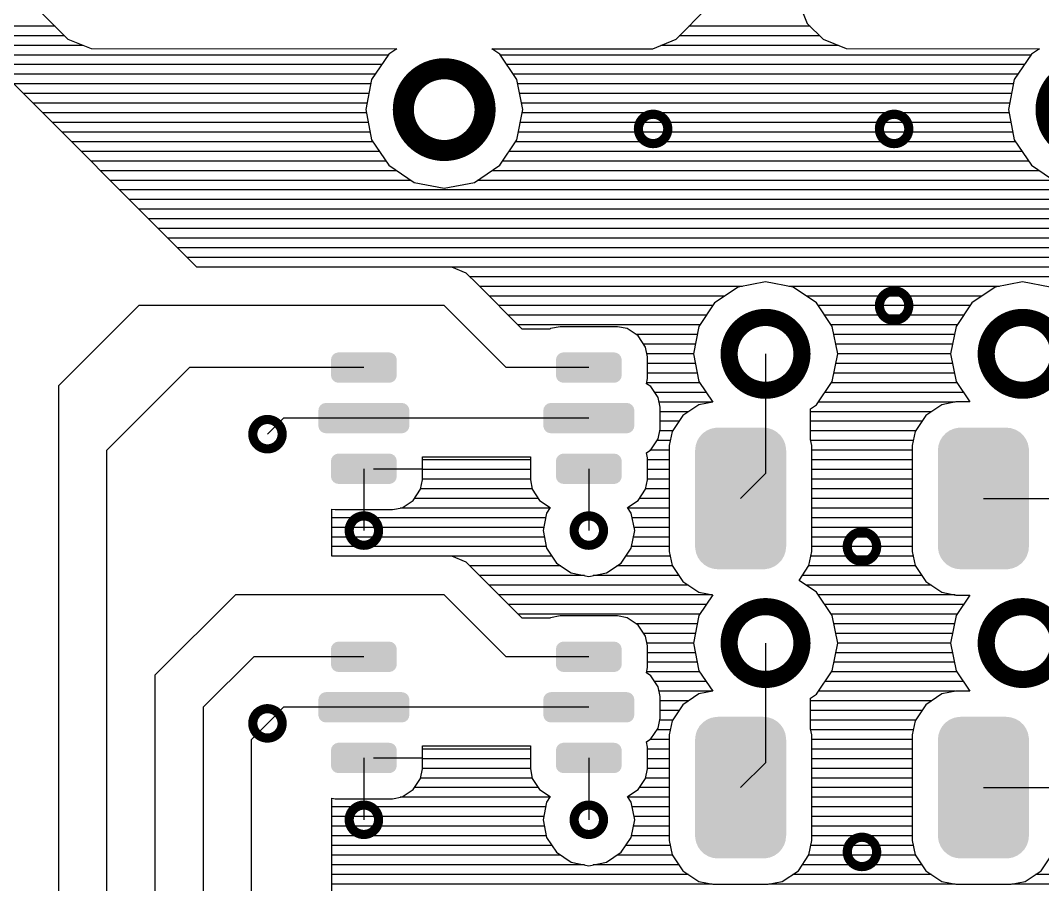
# Model space of a CAD drawing. Extents: x 295 to 953, y 10 to 290.
# Drawn here: x 600.85 to 641.24, y 166.5 to 200.65 of the extents above; entities that cross this region are included whole.
import ezdxf

# ---------------------------------------------------------------- set-up
doc = ezdxf.new("R2010")
doc.units = 0
doc.header["$LTSCALE"] = 5
doc.header["$MEASUREMENT"] = 0
doc.layers.get('0').update_dxf_attribs({"linetype": 'CONTINUOUS', "lineweight": 25})

msp = doc.modelspace()

# ---------------------------------------------------------------- linework, layer by layer
for p, q in [((600.198, 202.441), (602.723, 199.916)), ((626.761, 199.916), (628.016, 201.171)), ((631.567, 201.455), (631.948, 200.536)), ((607.823, 190.904), (598.1, 200.622)), ((602.215, 200.429), (598.298, 200.429)), ((632.06, 200.429), (627.269, 200.429)), ((631.948, 200.536), (632.568, 199.916)), ((602.596, 200.048), (598.679, 200.048)), ((632.441, 200.048), (626.888, 200.048)), ((603.332, 199.667), (599.06, 199.667)), ((602.723, 199.916), (603.642, 199.54)), ((625.842, 199.535), (626.761, 199.916)), ((633.177, 199.667), (626.152, 199.667)), ((632.568, 199.916), (633.487, 199.54)), ((615.377, 199.286), (599.441, 199.286)), ((603.642, 199.54), (615.723, 199.535)), ((615.403, 199.322), (614.727, 198.316)), ((615.723, 199.535), (615.403, 199.322)), ((619.797, 199.322), (619.477, 199.535)), ((619.477, 199.535), (625.842, 199.535)), ((620.472, 198.316), (619.797, 199.322)), ((640.777, 199.286), (619.822, 199.286)), ((633.487, 199.54), (641.123, 199.535)), ((640.803, 199.322), (640.127, 198.316)), ((641.123, 199.535), (640.803, 199.322)), ((615.123, 198.905), (599.822, 198.905)), ((640.523, 198.905), (620.076, 198.905)), ((614.869, 198.524), (600.203, 198.524)), ((640.269, 198.524), (620.33, 198.524)), ((614.696, 198.143), (600.584, 198.143)), ((614.727, 198.316), (614.493, 197.127)), ((620.706, 197.127), (620.472, 198.316)), ((640.096, 198.143), (620.503, 198.143)), ((640.127, 198.316), (639.893, 197.127)), ((614.62, 197.762), (600.965, 197.762)), ((640.02, 197.762), (620.579, 197.762)), ((614.544, 197.381), (601.346, 197.381)), ((639.944, 197.381), (620.655, 197.381)), ((614.519, 197), (601.727, 197)), ((614.493, 197.127), (614.727, 195.933)), ((620.472, 195.933), (620.706, 197.127)), ((639.919, 197), (620.681, 197)), ((639.893, 197.127), (640.127, 195.933)), ((614.595, 196.619), (602.108, 196.619)), ((639.995, 196.619), (620.604, 196.619)), ((614.671, 196.238), (602.489, 196.238)), ((614.727, 195.933), (615.403, 194.927)), ((619.797, 194.927), (620.472, 195.933)), ((640.071, 196.238), (620.528, 196.238)), ((640.127, 195.933), (640.803, 194.927)), ((614.783, 195.857), (602.87, 195.857)), ((640.183, 195.857), (620.417, 195.857)), ((615.037, 195.476), (603.251, 195.476)), ((640.437, 195.476), (620.163, 195.476)), ((615.291, 195.095), (603.632, 195.095)), ((615.723, 194.714), (604.013, 194.714)), ((615.403, 194.927), (616.408, 194.252)), ((618.791, 194.252), (619.797, 194.927)), ((641.123, 194.714), (619.477, 194.714)), ((640.691, 195.095), (619.909, 195.095)), ((640.803, 194.927), (641.808, 194.252)), ((616.297, 194.333), (604.394, 194.333)), ((641.697, 194.333), (618.903, 194.333)), ((663.566, 193.952), (604.775, 193.952)), ((616.408, 194.252), (617.597, 194.018)), ((617.597, 194.018), (618.791, 194.252)), ((663.348, 193.571), (605.156, 193.571)), ((663.276, 193.19), (605.537, 193.19)), ((663.276, 192.809), (605.918, 192.809)), ((663.276, 192.428), (606.299, 192.428)), ((663.276, 192.047), (606.68, 192.047)), ((663.322, 191.666), (607.061, 191.666)), ((663.48, 191.285), (607.442, 191.285)), ((663.769, 190.904), (607.823, 190.904)), ((617.902, 190.904), (607.823, 190.904)), ((618.461, 190.67), (617.902, 190.904)), ((618.893, 190.239), (618.461, 190.67)), ((664.165, 190.523), (618.613, 190.523)), ((630.297, 190.32), (629.21, 190.106)), ((631.389, 190.106), (630.297, 190.32)), ((640.457, 190.32), (639.37, 190.106)), ((641.549, 190.106), (640.457, 190.32)), ((620.676, 188.455), (618.893, 190.239)), ((629.388, 190.142), (618.994, 190.142)), ((629.21, 190.106), (628.285, 189.487)), ((639.548, 190.142), (631.212, 190.142)), ((632.314, 189.487), (631.389, 190.106)), ((639.37, 190.106), (638.445, 189.487)), ((628.692, 189.761), (619.375, 189.761)), ((628.285, 189.487), (627.666, 188.562)), ((638.852, 189.761), (631.907, 189.761)), ((632.934, 188.562), (632.314, 189.487)), ((638.445, 189.487), (637.826, 188.562)), ((605.532, 189.38), (602.357, 186.205)), ((617.597, 189.38), (605.532, 189.38)), ((620.046, 186.931), (617.597, 189.38)), ((628.214, 189.38), (619.756, 189.38)), ((638.374, 189.38), (632.385, 189.38)), ((627.955, 188.999), (620.137, 188.999)), ((638.115, 188.999), (632.644, 188.999)), ((627.701, 188.618), (620.518, 188.618)), ((621.778, 188.455), (620.676, 188.455)), ((621.803, 188.471), (621.778, 188.455)), ((622.184, 188.547), (621.803, 188.471)), ((624.445, 188.547), (622.184, 188.547)), ((624.826, 188.471), (624.445, 188.547)), ((625.263, 188.181), (624.826, 188.471)), ((627.666, 188.562), (627.452, 187.475)), ((637.861, 188.618), (632.898, 188.618)), ((633.147, 187.475), (632.934, 188.562)), ((637.826, 188.562), (637.612, 187.475)), ((627.605, 188.237), (625.182, 188.237)), ((625.552, 187.744), (625.263, 188.181)), ((627.529, 187.856), (625.481, 187.856)), ((637.765, 188.237), (632.995, 188.237)), ((637.689, 187.856), (633.071, 187.856)), ((625.629, 187.363), (625.552, 187.744)), ((627.452, 187.475), (625.608, 187.475)), ((627.452, 187.475), (627.666, 186.383)), ((630.297, 187.475), (630.297, 182.746)), ((632.934, 186.383), (633.147, 187.475)), ((637.612, 187.475), (633.147, 187.475)), ((637.612, 187.475), (637.826, 186.383)), ((625.629, 186.505), (625.629, 187.363)), ((627.529, 187.094), (625.629, 187.094)), ((637.689, 187.094), (633.071, 187.094)), ((607.534, 186.931), (604.262, 183.665)), ((614.422, 186.931), (607.534, 186.931)), ((623.312, 186.931), (620.046, 186.931)), ((627.605, 186.713), (625.629, 186.713)), ((637.765, 186.713), (632.995, 186.713)), ((625.588, 186.296), (625.629, 186.505)), ((625.766, 186.18), (625.588, 186.296)), ((627.701, 186.332), (625.598, 186.332)), ((627.666, 186.383), (628.209, 185.57)), ((632.314, 185.458), (632.934, 186.383)), ((637.861, 186.332), (632.898, 186.332)), ((637.826, 186.383), (638.369, 185.575)), ((602.357, 186.205), (602.357, 162.71)), ((626.055, 185.748), (625.766, 186.18)), ((627.955, 185.951), (625.918, 185.951)), ((638.115, 185.951), (632.644, 185.951)), ((626.132, 185.362), (626.055, 185.748)), ((628.189, 185.57), (626.091, 185.57)), ((627.661, 185.463), (627.031, 185.037)), ((628.209, 185.57), (627.661, 185.463)), ((632.075, 185.301), (632.314, 185.458)), ((637.79, 185.57), (632.385, 185.57)), ((637.262, 185.463), (636.627, 185.037)), ((637.821, 185.575), (637.262, 185.463)), ((638.369, 185.575), (637.821, 185.575)), ((626.132, 184.503), (626.132, 185.362)), ((627.249, 185.189), (626.132, 185.189)), ((627.031, 185.037), (626.604, 184.407)), ((632.075, 184.087), (632.075, 185.301)), ((636.85, 185.189), (632.075, 185.189)), ((636.627, 185.037), (636.205, 184.407)), ((611.247, 184.935), (610.612, 184.3)), ((614.422, 184.935), (611.247, 184.935)), ((623.312, 184.935), (614.422, 184.935)), ((626.873, 184.808), (626.132, 184.808)), ((636.474, 184.808), (632.075, 184.808)), ((626.055, 184.117), (626.132, 184.503)), ((626.619, 184.427), (626.116, 184.427)), ((626.604, 184.407), (626.492, 183.848)), ((636.215, 184.427), (632.075, 184.427)), ((636.205, 184.407), (636.093, 183.848)), ((625.766, 183.685), (626.055, 184.117)), ((626.533, 184.046), (626.005, 184.046)), ((626.492, 183.848), (626.492, 179.667)), ((632.126, 183.848), (632.075, 184.087)), ((636.134, 184.046), (632.085, 184.046)), ((632.126, 179.667), (632.126, 183.848)), ((636.093, 183.848), (636.093, 179.667)), ((604.262, 154.455), (604.262, 183.665)), ((616.739, 183.36), (616.734, 183.411)), ((616.734, 183.411), (621.006, 183.411)), ((621.006, 183.411), (621.001, 183.36)), ((625.588, 183.568), (625.766, 183.685)), ((625.629, 183.36), (625.588, 183.568)), ((626.492, 183.665), (625.73, 183.665)), ((636.093, 183.665), (632.126, 183.665)), ((616.739, 182.502), (616.739, 183.36)), ((621.001, 183.284), (616.739, 183.284)), ((621.001, 183.36), (621.001, 182.502)), ((625.629, 182.502), (625.629, 183.36)), ((626.492, 183.284), (625.629, 183.284)), ((636.093, 183.284), (632.126, 183.284)), ((614.422, 182.933), (614.422, 180.49)), ((614.803, 182.933), (616.739, 182.933)), ((621.001, 182.903), (616.739, 182.903)), ((623.312, 182.933), (623.312, 180.49)), ((626.492, 182.903), (625.629, 182.903)), ((630.297, 182.746), (629.312, 181.76)), ((636.093, 182.903), (632.126, 182.903)), ((614.422, 182.552), (614.422, 181.318)), ((616.662, 182.121), (616.739, 182.502)), ((621.001, 182.522), (616.739, 182.522)), ((621.001, 182.502), (621.077, 182.121)), ((625.552, 182.121), (625.629, 182.502)), ((626.492, 182.522), (625.629, 182.522)), ((636.093, 182.522), (632.126, 182.522)), ((616.373, 181.684), (616.662, 182.121)), ((621.072, 182.141), (616.667, 182.141)), ((621.077, 182.121), (621.366, 181.684)), ((625.263, 181.684), (625.552, 182.121)), ((626.492, 182.141), (625.557, 182.141)), ((636.093, 182.141), (632.126, 182.141)), ((615.555, 181.318), (615.936, 181.394)), ((621.768, 181.379), (615.855, 181.379)), ((615.936, 181.394), (616.373, 181.684)), ((621.316, 181.76), (616.424, 181.76)), ((621.366, 181.684), (621.788, 181.404)), ((621.788, 181.404), (621.641, 181.181)), ((624.841, 181.404), (625.263, 181.684)), ((624.989, 181.181), (624.841, 181.404)), ((626.492, 181.379), (624.862, 181.379)), ((626.492, 181.76), (625.314, 181.76)), ((636.093, 181.76), (632.126, 181.76)), ((636.093, 181.379), (632.126, 181.379)), ((638.908, 181.76), (644.618, 181.76)), ((613.157, 179.474), (613.157, 181.343)), ((613.157, 181.343), (613.294, 181.318)), ((621.605, 180.998), (613.157, 180.998)), ((613.294, 181.318), (615.555, 181.318)), ((621.641, 181.181), (621.504, 180.49)), ((625.126, 180.49), (624.989, 181.181)), ((626.492, 180.998), (625.024, 180.998)), ((636.093, 180.998), (632.126, 180.998)), ((621.529, 180.617), (613.157, 180.617)), ((626.492, 180.617), (625.1, 180.617)), ((636.093, 180.617), (632.126, 180.617)), ((621.554, 180.236), (613.157, 180.236)), ((621.504, 180.49), (621.641, 179.794)), ((624.989, 179.794), (625.126, 180.49)), ((626.492, 180.236), (625.075, 180.236)), ((636.093, 180.236), (632.126, 180.236)), ((621.631, 179.855), (613.157, 179.855)), ((621.641, 179.794), (622.032, 179.205)), ((624.597, 179.205), (624.989, 179.794)), ((626.492, 179.855), (624.999, 179.855)), ((636.093, 179.855), (632.126, 179.855)), ((621.854, 179.474), (613.157, 179.474)), ((617.902, 179.474), (613.157, 179.474)), ((618.461, 179.24), (617.902, 179.474)), ((626.533, 179.474), (624.775, 179.474)), ((626.492, 179.667), (626.604, 179.108)), ((632.014, 179.108), (632.126, 179.667)), ((636.134, 179.474), (632.085, 179.474)), ((636.093, 179.667), (636.205, 179.108)), ((618.893, 178.809), (618.461, 179.24)), ((622.205, 179.093), (618.613, 179.093)), ((622.032, 179.205), (622.621, 178.814)), ((624.008, 178.814), (624.597, 179.205)), ((626.619, 179.093), (624.425, 179.093)), ((626.604, 179.108), (627.031, 178.478)), ((631.623, 178.519), (632.014, 179.108)), ((636.215, 179.093), (632.004, 179.093)), ((636.205, 179.108), (636.627, 178.478)), ((620.676, 177.025), (618.893, 178.809)), ((623.139, 178.712), (618.994, 178.712)), ((622.621, 178.814), (623.312, 178.676)), ((623.312, 178.676), (624.008, 178.814)), ((626.873, 178.712), (623.49, 178.712)), ((636.474, 178.712), (631.745, 178.712)), ((627.249, 178.331), (619.375, 178.331)), ((627.031, 178.478), (627.661, 178.052)), ((632.314, 178.057), (631.623, 178.519)), ((636.85, 178.331), (631.907, 178.331)), ((636.627, 178.478), (637.262, 178.052)), ((609.342, 177.95), (606.167, 174.775)), ((617.597, 177.95), (609.342, 177.95)), ((620.046, 175.501), (617.597, 177.95)), ((628.189, 177.95), (619.756, 177.95)), ((627.661, 178.052), (628.209, 177.945)), ((628.209, 177.945), (627.666, 177.132)), ((632.934, 177.132), (632.314, 178.057)), ((637.79, 177.95), (632.385, 177.95)), ((637.262, 178.052), (637.821, 177.94)), ((637.821, 177.94), (638.369, 177.94)), ((638.369, 177.94), (637.826, 177.132)), ((627.955, 177.569), (620.137, 177.569)), ((638.115, 177.569), (632.644, 177.569)), ((627.701, 177.188), (620.518, 177.188)), ((621.778, 177.025), (620.676, 177.025)), ((621.803, 177.041), (621.778, 177.025)), ((622.184, 177.117), (621.803, 177.041)), ((624.445, 177.117), (622.184, 177.117)), ((624.826, 177.041), (624.445, 177.117)), ((625.263, 176.751), (624.826, 177.041)), ((627.666, 177.132), (627.452, 176.045)), ((637.861, 177.188), (632.898, 177.188)), ((633.147, 176.045), (632.934, 177.132)), ((637.826, 177.132), (637.612, 176.045)), ((627.605, 176.807), (625.182, 176.807)), ((625.552, 176.314), (625.263, 176.751)), ((637.765, 176.807), (632.995, 176.807)), ((627.529, 176.426), (625.481, 176.426)), ((625.629, 175.933), (625.552, 176.314)), ((637.689, 176.426), (633.071, 176.426)), ((627.452, 176.045), (625.608, 176.045)), ((625.629, 175.075), (625.629, 175.933)), ((627.452, 176.045), (627.666, 174.953)), ((630.297, 176.045), (630.297, 171.316)), ((632.934, 174.953), (633.147, 176.045)), ((637.612, 176.045), (633.147, 176.045)), ((637.612, 176.045), (637.826, 174.953)), ((610.074, 175.501), (608.072, 173.505)), ((614.422, 175.501), (610.074, 175.501)), ((623.312, 175.501), (620.046, 175.501)), ((627.529, 175.664), (625.629, 175.664)), ((637.689, 175.664), (633.071, 175.664)), ((625.588, 174.866), (625.629, 175.075)), ((627.605, 175.283), (625.629, 175.283)), ((627.666, 174.953), (628.209, 174.14)), ((632.314, 174.028), (632.934, 174.953)), ((637.765, 175.283), (632.995, 175.283)), ((637.826, 174.953), (638.369, 174.145)), ((606.167, 174.775), (606.167, 151.915)), ((625.766, 174.75), (625.588, 174.866)), ((627.701, 174.902), (625.598, 174.902)), ((626.055, 174.318), (625.766, 174.75)), ((627.955, 174.521), (625.918, 174.521)), ((638.115, 174.521), (632.644, 174.521)), ((637.861, 174.902), (632.898, 174.902)), ((626.132, 173.932), (626.055, 174.318)), ((628.189, 174.14), (626.091, 174.14)), ((628.209, 174.14), (627.661, 174.033)), ((637.79, 174.14), (632.385, 174.14)), ((637.821, 174.145), (637.262, 174.033)), ((638.369, 174.145), (637.821, 174.145)), ((626.132, 173.073), (626.132, 173.932)), ((627.249, 173.759), (626.132, 173.759)), ((627.661, 174.033), (627.031, 173.607)), ((632.075, 173.871), (632.314, 174.028)), ((632.075, 172.657), (632.075, 173.871)), ((636.85, 173.759), (632.075, 173.759)), ((637.262, 174.033), (636.627, 173.607)), ((608.072, 173.505), (608.072, 146.2)), ((611.247, 173.505), (610.612, 172.87)), ((614.422, 173.505), (611.247, 173.505)), ((623.312, 173.505), (614.422, 173.505)), ((626.873, 173.378), (626.132, 173.378)), ((627.031, 173.607), (626.604, 172.977)), ((636.474, 173.378), (632.075, 173.378)), ((636.627, 173.607), (636.205, 172.977)), ((626.055, 172.687), (626.132, 173.073)), ((626.619, 172.997), (626.116, 172.997)), ((626.604, 172.977), (626.492, 172.418)), ((636.215, 172.997), (632.075, 172.997)), ((636.205, 172.977), (636.093, 172.418)), ((609.977, 172.235), (610.612, 172.87)), ((625.766, 172.255), (626.055, 172.687)), ((626.533, 172.616), (626.005, 172.616)), ((632.126, 172.418), (632.075, 172.657)), ((636.134, 172.616), (632.085, 172.616)), ((609.977, 151.915), (609.977, 172.235)), ((625.588, 172.138), (625.766, 172.255)), ((625.629, 171.93), (625.588, 172.138)), ((626.492, 172.235), (625.73, 172.235)), ((626.492, 172.418), (626.492, 168.237)), ((632.126, 168.237), (632.126, 172.418)), ((636.093, 172.235), (632.126, 172.235)), ((636.093, 172.418), (636.093, 168.237)), ((616.739, 171.93), (616.734, 171.981)), ((616.734, 171.981), (621.006, 171.981)), ((616.739, 171.072), (616.739, 171.93)), ((621.001, 171.854), (616.739, 171.854)), ((621.006, 171.981), (621.001, 171.93)), ((621.001, 171.93), (621.001, 171.072)), ((625.629, 171.072), (625.629, 171.93)), ((626.492, 171.854), (625.629, 171.854)), ((636.093, 171.854), (632.126, 171.854)), ((614.422, 171.503), (614.422, 169.06)), ((614.803, 171.503), (616.739, 171.503)), ((621.001, 171.473), (616.739, 171.473)), ((623.312, 171.503), (623.312, 169.06)), ((626.492, 171.473), (625.629, 171.473)), ((630.297, 171.316), (629.312, 170.33)), ((636.093, 171.473), (632.126, 171.473)), ((614.422, 171.122), (614.422, 169.888)), ((616.662, 170.691), (616.739, 171.072)), ((621.001, 171.092), (616.739, 171.092)), ((621.001, 171.072), (621.077, 170.691)), ((625.552, 170.691), (625.629, 171.072)), ((626.492, 171.092), (625.629, 171.092)), ((636.093, 171.092), (632.126, 171.092)), ((616.373, 170.254), (616.662, 170.691)), ((621.072, 170.711), (616.667, 170.711)), ((621.077, 170.691), (621.366, 170.254)), ((625.263, 170.254), (625.552, 170.691)), ((626.492, 170.711), (625.557, 170.711)), ((636.093, 170.711), (632.126, 170.711)), ((615.936, 169.964), (616.373, 170.254)), ((621.316, 170.33), (616.424, 170.33)), ((621.366, 170.254), (621.788, 169.974)), ((624.841, 169.974), (625.263, 170.254)), ((626.492, 170.33), (625.314, 170.33)), ((636.093, 170.33), (632.126, 170.33)), ((638.908, 170.33), (644.618, 170.33)), ((613.152, 164.239), (613.152, 169.913)), ((613.152, 169.913), (613.294, 169.888)), ((613.294, 169.888), (615.555, 169.888)), ((615.555, 169.888), (615.936, 169.964)), ((621.768, 169.949), (615.855, 169.949)), ((621.641, 169.751), (621.504, 169.06)), ((621.788, 169.974), (621.641, 169.751)), ((624.989, 169.751), (624.841, 169.974)), ((626.492, 169.949), (624.862, 169.949)), ((625.126, 169.06), (624.989, 169.751)), ((636.093, 169.949), (632.126, 169.949)), ((621.605, 169.568), (613.152, 169.568)), ((626.492, 169.568), (625.024, 169.568)), ((636.093, 169.568), (632.126, 169.568)), ((621.529, 169.187), (613.152, 169.187)), ((621.504, 169.06), (621.641, 168.364)), ((624.989, 168.364), (625.126, 169.06)), ((626.492, 169.187), (625.1, 169.187)), ((636.093, 169.187), (632.126, 169.187)), ((621.554, 168.806), (613.152, 168.806)), ((626.492, 168.806), (625.075, 168.806)), ((636.093, 168.806), (632.126, 168.806)), ((621.631, 168.425), (613.152, 168.425)), ((621.641, 168.364), (622.032, 167.775)), ((624.597, 167.775), (624.989, 168.364)), ((626.492, 168.425), (624.999, 168.425)), ((626.492, 168.237), (626.604, 167.678)), ((632.014, 167.678), (632.126, 168.237)), ((636.093, 168.425), (632.126, 168.425)), ((636.093, 168.237), (636.205, 167.678)), ((621.854, 168.044), (613.152, 168.044)), ((622.205, 167.663), (613.152, 167.663)), ((622.032, 167.775), (622.621, 167.384)), ((624.008, 167.384), (624.597, 167.775)), ((626.619, 167.663), (624.425, 167.663)), ((626.533, 168.044), (624.775, 168.044)), ((626.604, 167.678), (627.031, 167.048)), ((631.593, 167.048), (632.014, 167.678)), ((636.215, 167.663), (632.004, 167.663)), ((636.134, 168.044), (632.085, 168.044)), ((636.205, 167.678), (636.627, 167.048)), ((641.189, 167.048), (641.615, 167.678)), ((623.139, 167.282), (613.152, 167.282)), ((622.621, 167.384), (623.312, 167.246)), ((623.312, 167.246), (624.008, 167.384)), ((626.873, 167.282), (623.49, 167.282)), ((636.474, 167.282), (631.745, 167.282)), ((627.249, 166.901), (613.152, 166.901)), ((627.031, 167.048), (627.661, 166.622)), ((630.958, 166.622), (631.593, 167.048)), ((636.85, 166.901), (631.369, 166.901)), ((636.627, 167.048), (637.262, 166.622)), ((640.559, 166.622), (641.189, 167.048)), ((641.885, 166.901), (640.97, 166.901)), ((628.189, 166.52), (613.152, 166.52)), ((627.661, 166.622), (628.219, 166.51)), ((628.219, 166.51), (630.399, 166.51)), ((630.399, 166.51), (630.958, 166.622)), ((637.79, 166.52), (630.429, 166.52)), ((637.262, 166.622), (637.821, 166.51)), ((637.821, 166.51), (640, 166.51)), ((640, 166.51), (640.559, 166.622)), ((642.139, 166.52), (640.03, 166.52))]:
    msp.add_line(p, q)
for points, const_width in [([(619.213, 197.127, -1), (615.982, 197.127, -1)], 0.833), ([(644.613, 197.127, -1), (641.382, 197.127, -1)], 0.833), ([(626.433, 196.365, -1), (625.272, 196.365, -1)], 0.363), ([(635.958, 196.365, -1), (634.797, 196.365, -1)], 0.363), ([(635.958, 189.38, -1), (634.797, 189.38, -1)], 0.363), ([(631.736, 187.475, -1), (628.858, 187.475, -1)], 0.678), ([(641.896, 187.475, -1), (639.018, 187.475, -1)], 0.678), ([(611.193, 184.3, -1), (610.032, 184.3, -1)], 0.363), ([(615.003, 180.49, -1), (613.842, 180.49, -1)], 0.363), ([(623.893, 180.49, -1), (622.732, 180.49, -1)], 0.363), ([(634.688, 179.855, -1), (633.527, 179.855, -1)], 0.363), ([(631.736, 176.045, -1), (628.858, 176.045, -1)], 0.678), ([(641.896, 176.045, -1), (639.018, 176.045, -1)], 0.678), ([(611.193, 172.87, -1), (610.032, 172.87, -1)], 0.363), ([(615.003, 169.06, -1), (613.842, 169.06, -1)], 0.363), ([(623.893, 169.06, -1), (622.732, 169.06, -1)], 0.363), ([(634.688, 167.79, -1), (633.527, 167.79, -1)], 0.363)]:
    msp.add_lwpolyline(points, format="xyb", close=True, dxfattribs=dict(const_width=const_width))
for points in [[(615.64, 187.433), (615.624, 187.453), (613.2, 187.433), (613.226, 187.453)], [(615.624, 187.453), (615.55, 187.499), (613.226, 187.453), (613.287, 187.499)], [(615.55, 187.499), (615.531, 187.511), (613.287, 187.499), (613.327, 187.511)], [(615.531, 187.511), (615.43, 187.53), (613.327, 187.511), (613.393, 187.53)], [(615.43, 187.53), (615.423, 187.531), (613.393, 187.53), (613.421, 187.531)], [(624.53, 187.433), (624.514, 187.453), (622.09, 187.433), (622.116, 187.453)], [(624.514, 187.453), (624.44, 187.499), (622.116, 187.453), (622.177, 187.499)], [(624.44, 187.499), (624.421, 187.511), (622.177, 187.499), (622.217, 187.511)], [(624.421, 187.511), (624.32, 187.53), (622.217, 187.511), (622.283, 187.53)], [(624.32, 187.53), (624.313, 187.531), (622.283, 187.53), (622.311, 187.531)], [(615.723, 187.231), (615.721, 187.26), (613.122, 187.231), (613.127, 187.26)], [(615.723, 186.632), (615.723, 187.231), (613.122, 186.632), (613.122, 187.231)], [(615.721, 187.26), (615.698, 187.339), (613.127, 187.26), (613.142, 187.339)], [(615.698, 187.339), (615.691, 187.365), (613.142, 187.339), (613.158, 187.365)], [(615.691, 187.365), (615.64, 187.433), (613.158, 187.365), (613.2, 187.433)], [(624.613, 187.231), (624.611, 187.26), (622.012, 187.231), (622.017, 187.26)], [(624.613, 186.632), (624.613, 187.231), (622.012, 186.632), (622.012, 187.231)], [(624.611, 187.26), (624.588, 187.339), (622.017, 187.26), (622.032, 187.339)], [(624.588, 187.339), (624.581, 187.365), (622.032, 187.339), (622.048, 187.365)], [(624.581, 187.365), (624.53, 187.433), (622.048, 187.365), (622.09, 187.433)], [(615.717, 186.603), (615.723, 186.632), (613.123, 186.603), (613.122, 186.632)], [(624.607, 186.603), (624.613, 186.632), (622.013, 186.603), (622.012, 186.632)], [(615.702, 186.524), (615.717, 186.603), (613.146, 186.524), (613.123, 186.603)], [(615.686, 186.497), (615.702, 186.524), (613.153, 186.497), (613.146, 186.524)], [(615.645, 186.43), (615.686, 186.497), (613.204, 186.43), (613.153, 186.497)], [(615.618, 186.41), (615.645, 186.43), (613.22, 186.41), (613.204, 186.43)], [(615.557, 186.364), (615.618, 186.41), (613.295, 186.364), (613.22, 186.41)], [(615.517, 186.352), (615.557, 186.364), (613.313, 186.352), (613.295, 186.364)], [(615.452, 186.333), (615.517, 186.352), (613.414, 186.333), (613.313, 186.352)], [(615.423, 186.332), (615.452, 186.333), (613.421, 186.332), (613.414, 186.333)], [(624.592, 186.524), (624.607, 186.603), (622.036, 186.524), (622.013, 186.603)], [(624.576, 186.497), (624.592, 186.524), (622.043, 186.497), (622.036, 186.524)], [(624.535, 186.43), (624.576, 186.497), (622.094, 186.43), (622.043, 186.497)], [(624.508, 186.41), (624.535, 186.43), (622.11, 186.41), (622.094, 186.43)], [(624.447, 186.364), (624.508, 186.41), (622.185, 186.364), (622.11, 186.41)], [(624.407, 186.352), (624.447, 186.364), (622.203, 186.352), (622.185, 186.364)], [(624.342, 186.333), (624.407, 186.352), (622.304, 186.333), (622.203, 186.352)], [(624.313, 186.332), (624.342, 186.333), (622.311, 186.332), (622.304, 186.333)], [(616.19, 185.367), (616.138, 185.436), (612.659, 185.367), (612.702, 185.436)], [(616.138, 185.436), (616.124, 185.455), (612.702, 185.436), (612.726, 185.455)], [(616.124, 185.455), (616.048, 185.503), (612.726, 185.455), (612.789, 185.503)], [(616.048, 185.503), (616.031, 185.513), (612.789, 185.503), (612.826, 185.513)], [(616.031, 185.513), (615.93, 185.533), (612.826, 185.513), (612.895, 185.533)], [(615.93, 185.533), (615.923, 185.534), (612.895, 185.533), (612.921, 185.534)], [(625.08, 185.367), (625.028, 185.436), (621.549, 185.367), (621.592, 185.436)], [(625.028, 185.436), (625.014, 185.455), (621.592, 185.436), (621.616, 185.455)], [(625.014, 185.455), (624.938, 185.503), (621.616, 185.455), (621.679, 185.503)], [(624.938, 185.503), (624.921, 185.513), (621.679, 185.503), (621.716, 185.513)], [(624.921, 185.513), (624.82, 185.533), (621.716, 185.513), (621.785, 185.533)], [(624.82, 185.533), (624.813, 185.534), (621.785, 185.533), (621.811, 185.534)], [(616.223, 184.635), (616.223, 185.235), (612.621, 184.635), (612.621, 185.235)], [(616.22, 185.235), (616.219, 185.261), (612.624, 185.235), (612.629, 185.261)], [(616.219, 185.261), (616.196, 185.343), (612.629, 185.261), (612.644, 185.343)], [(616.196, 185.343), (616.19, 185.367), (612.644, 185.343), (612.659, 185.367)], [(625.113, 184.635), (625.113, 185.235), (621.511, 184.635), (621.511, 185.235)], [(625.11, 185.235), (625.109, 185.261), (621.514, 185.235), (621.519, 185.261)], [(625.109, 185.261), (625.086, 185.343), (621.519, 185.261), (621.534, 185.343)], [(625.086, 185.343), (625.08, 185.367), (621.534, 185.343), (621.549, 185.367)], [(616.216, 184.609), (616.22, 184.635), (612.625, 184.609), (612.624, 184.635)], [(616.2, 184.527), (616.216, 184.609), (612.648, 184.527), (612.625, 184.609)], [(625.106, 184.609), (625.11, 184.635), (621.515, 184.609), (621.514, 184.635)], [(625.09, 184.527), (625.106, 184.609), (621.538, 184.527), (621.515, 184.609)], [(616.185, 184.503), (616.2, 184.527), (612.654, 184.503), (612.648, 184.527)], [(616.143, 184.434), (616.185, 184.503), (612.706, 184.434), (612.654, 184.503)], [(616.118, 184.415), (616.143, 184.434), (612.72, 184.415), (612.706, 184.434)], [(616.055, 184.367), (616.118, 184.415), (612.796, 184.367), (612.72, 184.415)], [(616.018, 184.357), (616.055, 184.367), (612.813, 184.357), (612.796, 184.367)], [(615.949, 184.337), (616.018, 184.357), (612.914, 184.337), (612.813, 184.357)], [(615.923, 184.336), (615.949, 184.337), (612.921, 184.336), (612.914, 184.337)], [(625.075, 184.503), (625.09, 184.527), (621.544, 184.503), (621.538, 184.527)], [(625.033, 184.434), (625.075, 184.503), (621.596, 184.434), (621.544, 184.503)], [(625.008, 184.415), (625.033, 184.434), (621.61, 184.415), (621.596, 184.434)], [(624.945, 184.367), (625.008, 184.415), (621.686, 184.367), (621.61, 184.415)], [(624.908, 184.357), (624.945, 184.367), (621.703, 184.357), (621.686, 184.367)], [(624.839, 184.337), (624.908, 184.357), (621.804, 184.337), (621.703, 184.357)], [(624.813, 184.336), (624.839, 184.337), (621.811, 184.336), (621.804, 184.337)], [(630.927, 184.196), (630.888, 184.251), (627.69, 184.196), (627.741, 184.251)], [(630.888, 184.251), (630.797, 184.336), (627.741, 184.251), (627.82, 184.336)], [(630.797, 184.336), (630.748, 184.381), (627.82, 184.336), (627.883, 184.381)], [(630.748, 184.381), (630.638, 184.446), (627.883, 184.381), (627.976, 184.446)], [(630.638, 184.446), (630.584, 184.478), (627.976, 184.446), (628.051, 184.478)], [(630.584, 184.478), (630.457, 184.52), (628.051, 184.478), (628.151, 184.52)], [(630.457, 184.52), (630.403, 184.538), (628.151, 184.52), (628.246, 184.538)], [(630.403, 184.538), (630.241, 184.556), (628.246, 184.538), (628.339, 184.556)], [(630.241, 184.556), (630.213, 184.559), (628.339, 184.556), (628.41, 184.559)], [(640.523, 184.196), (640.485, 184.251), (637.286, 184.196), (637.337, 184.251)], [(640.485, 184.251), (640.393, 184.336), (637.337, 184.251), (637.416, 184.336)], [(640.393, 184.336), (640.345, 184.381), (637.416, 184.336), (637.479, 184.381)], [(640.345, 184.381), (640.234, 184.446), (637.479, 184.381), (637.572, 184.446)], [(640.234, 184.446), (640.18, 184.478), (637.572, 184.446), (637.647, 184.478)], [(640.18, 184.478), (640.053, 184.52), (637.647, 184.478), (637.747, 184.52)], [(640.053, 184.52), (639.999, 184.538), (637.747, 184.52), (637.842, 184.538)], [(639.999, 184.538), (639.837, 184.556), (637.842, 184.538), (637.935, 184.556)], [(639.837, 184.556), (639.809, 184.559), (637.935, 184.556), (638.006, 184.559)], [(631.107, 183.731), (631.085, 183.85), (627.521, 183.731), (627.534, 183.85)], [(631.085, 183.85), (631.072, 183.919), (627.534, 183.85), (627.556, 183.919)], [(631.072, 183.919), (631.025, 184.031), (627.556, 183.919), (627.593, 184.031)], [(631.025, 184.031), (630.998, 184.095), (627.593, 184.031), (627.631, 184.095)], [(630.998, 184.095), (630.927, 184.196), (627.631, 184.095), (627.69, 184.196)], [(640.703, 183.731), (640.681, 183.85), (637.117, 183.731), (637.13, 183.85)], [(640.681, 183.85), (640.668, 183.919), (637.13, 183.85), (637.152, 183.919)], [(640.668, 183.919), (640.621, 184.031), (637.152, 183.919), (637.19, 184.031)], [(640.621, 184.031), (640.594, 184.095), (637.19, 184.031), (637.227, 184.095)], [(640.594, 184.095), (640.523, 184.196), (637.227, 184.095), (637.286, 184.196)], [(615.691, 183.367), (615.64, 183.435), (613.158, 183.367), (613.2, 183.435)], [(615.64, 183.435), (615.624, 183.455), (613.2, 183.435), (613.226, 183.455)], [(615.624, 183.455), (615.55, 183.501), (613.226, 183.455), (613.287, 183.501)], [(615.55, 183.501), (615.531, 183.513), (613.287, 183.501), (613.327, 183.513)], [(615.531, 183.513), (615.43, 183.532), (613.327, 183.513), (613.393, 183.532)], [(615.43, 183.532), (615.423, 183.533), (613.393, 183.532), (613.421, 183.533)], [(624.581, 183.367), (624.53, 183.435), (622.048, 183.367), (622.09, 183.435)], [(624.53, 183.435), (624.514, 183.455), (622.09, 183.435), (622.116, 183.455)], [(624.514, 183.455), (624.44, 183.501), (622.116, 183.455), (622.177, 183.501)], [(624.44, 183.501), (624.421, 183.513), (622.177, 183.501), (622.217, 183.513)], [(624.421, 183.513), (624.32, 183.532), (622.217, 183.513), (622.283, 183.532)], [(624.32, 183.532), (624.313, 183.533), (622.283, 183.532), (622.311, 183.533)], [(631.112, 179.86), (631.112, 183.66), (627.511, 179.86), (627.511, 183.66)], [(631.11, 183.66), (631.107, 183.731), (627.513, 183.66), (627.521, 183.731)], [(640.709, 179.86), (640.709, 183.66), (637.107, 179.86), (637.107, 183.66)], [(640.706, 183.66), (640.703, 183.731), (637.109, 183.66), (637.117, 183.731)], [(615.723, 183.233), (615.721, 183.262), (613.122, 183.233), (613.127, 183.262)], [(615.723, 182.634), (615.723, 183.233), (613.122, 182.634), (613.122, 183.233)], [(615.721, 183.262), (615.698, 183.341), (613.127, 183.262), (613.142, 183.341)], [(615.698, 183.341), (615.691, 183.367), (613.142, 183.341), (613.158, 183.367)], [(624.613, 183.233), (624.611, 183.262), (622.012, 183.233), (622.017, 183.262)], [(624.613, 182.634), (624.613, 183.233), (622.012, 182.634), (622.012, 183.233)], [(624.611, 183.262), (624.588, 183.341), (622.017, 183.262), (622.032, 183.341)], [(624.588, 183.341), (624.581, 183.367), (622.032, 183.341), (622.048, 183.367)], [(615.717, 182.605), (615.723, 182.634), (613.123, 182.605), (613.122, 182.634)], [(615.702, 182.526), (615.717, 182.605), (613.146, 182.526), (613.123, 182.605)], [(624.607, 182.605), (624.613, 182.634), (622.013, 182.605), (622.012, 182.634)], [(624.592, 182.526), (624.607, 182.605), (622.036, 182.526), (622.013, 182.605)], [(615.686, 182.499), (615.702, 182.526), (613.153, 182.499), (613.146, 182.526)], [(615.645, 182.432), (615.686, 182.499), (613.204, 182.432), (613.153, 182.499)], [(615.618, 182.412), (615.645, 182.432), (613.22, 182.412), (613.204, 182.432)], [(615.557, 182.366), (615.618, 182.412), (613.295, 182.366), (613.22, 182.412)], [(615.517, 182.354), (615.557, 182.366), (613.313, 182.354), (613.295, 182.366)], [(615.452, 182.335), (615.517, 182.354), (613.414, 182.335), (613.313, 182.354)], [(615.423, 182.334), (615.452, 182.335), (613.421, 182.334), (613.414, 182.335)], [(624.576, 182.499), (624.592, 182.526), (622.043, 182.499), (622.036, 182.526)], [(624.535, 182.432), (624.576, 182.499), (622.094, 182.432), (622.043, 182.499)], [(624.508, 182.412), (624.535, 182.432), (622.11, 182.412), (622.094, 182.432)], [(624.447, 182.366), (624.508, 182.412), (622.185, 182.366), (622.11, 182.412)], [(624.407, 182.354), (624.447, 182.366), (622.203, 182.354), (622.185, 182.366)], [(624.342, 182.335), (624.407, 182.354), (622.304, 182.335), (622.203, 182.354)], [(624.313, 182.334), (624.342, 182.335), (622.311, 182.334), (622.304, 182.335)], [(631.102, 179.789), (631.11, 179.86), (627.516, 179.789), (627.513, 179.86)], [(631.09, 179.67), (631.102, 179.789), (627.538, 179.67), (627.516, 179.789)], [(640.698, 179.789), (640.706, 179.86), (637.112, 179.789), (637.109, 179.86)], [(640.686, 179.67), (640.698, 179.789), (637.134, 179.67), (637.112, 179.789)], [(631.067, 179.601), (631.09, 179.67), (627.551, 179.601), (627.538, 179.67)], [(631.03, 179.489), (631.067, 179.601), (627.599, 179.489), (627.551, 179.601)], [(630.992, 179.425), (631.03, 179.489), (627.625, 179.425), (627.599, 179.489)], [(630.933, 179.324), (630.992, 179.425), (627.696, 179.324), (627.625, 179.425)], [(640.663, 179.601), (640.686, 179.67), (637.147, 179.601), (637.134, 179.67)], [(640.626, 179.489), (640.663, 179.601), (637.195, 179.489), (637.147, 179.601)], [(640.589, 179.425), (640.626, 179.489), (637.221, 179.425), (637.195, 179.489)], [(640.529, 179.324), (640.589, 179.425), (637.292, 179.324), (637.221, 179.425)], [(630.882, 179.269), (630.933, 179.324), (627.735, 179.269), (627.696, 179.324)], [(630.804, 179.184), (630.882, 179.269), (627.827, 179.184), (627.735, 179.269)], [(630.74, 179.139), (630.804, 179.184), (627.875, 179.139), (627.827, 179.184)], [(630.648, 179.074), (630.74, 179.139), (627.985, 179.074), (627.875, 179.139)], [(630.572, 179.042), (630.648, 179.074), (628.039, 179.042), (627.985, 179.074)], [(630.472, 179), (630.572, 179.042), (628.166, 179), (628.039, 179.042)], [(630.378, 178.982), (630.472, 179), (628.22, 178.982), (628.166, 179)], [(630.284, 178.964), (630.378, 178.982), (628.382, 178.964), (628.22, 178.982)], [(630.213, 178.961), (630.284, 178.964), (628.41, 178.961), (628.382, 178.964)], [(640.478, 179.269), (640.529, 179.324), (637.331, 179.269), (637.292, 179.324)], [(640.4, 179.184), (640.478, 179.269), (637.423, 179.184), (637.331, 179.269)], [(640.336, 179.139), (640.4, 179.184), (637.471, 179.139), (637.423, 179.184)], [(640.244, 179.074), (640.336, 179.139), (637.581, 179.074), (637.471, 179.139)], [(640.168, 179.042), (640.244, 179.074), (637.635, 179.042), (637.581, 179.074)], [(640.068, 179), (640.168, 179.042), (637.762, 179), (637.635, 179.042)], [(639.974, 178.982), (640.068, 179), (637.816, 178.982), (637.762, 179)], [(639.88, 178.964), (639.974, 178.982), (637.979, 178.964), (637.816, 178.982)], [(639.809, 178.961), (639.88, 178.964), (638.006, 178.961), (637.979, 178.964)], [(615.723, 175.801), (615.721, 175.83), (613.122, 175.801), (613.127, 175.83)], [(615.723, 175.202), (615.723, 175.801), (613.122, 175.202), (613.122, 175.801)], [(615.721, 175.83), (615.698, 175.909), (613.127, 175.83), (613.142, 175.909)], [(615.698, 175.909), (615.691, 175.935), (613.142, 175.909), (613.158, 175.935)], [(615.691, 175.935), (615.64, 176.003), (613.158, 175.935), (613.2, 176.003)], [(615.64, 176.003), (615.624, 176.023), (613.2, 176.003), (613.226, 176.023)], [(615.624, 176.023), (615.55, 176.069), (613.226, 176.023), (613.287, 176.069)], [(615.55, 176.069), (615.531, 176.081), (613.287, 176.069), (613.327, 176.081)], [(615.531, 176.081), (615.43, 176.1), (613.327, 176.081), (613.393, 176.1)], [(615.43, 176.1), (615.423, 176.101), (613.393, 176.1), (613.421, 176.101)], [(624.613, 175.801), (624.611, 175.83), (622.012, 175.801), (622.017, 175.83)], [(624.613, 175.202), (624.613, 175.801), (622.012, 175.202), (622.012, 175.801)], [(624.611, 175.83), (624.588, 175.909), (622.017, 175.83), (622.032, 175.909)], [(624.588, 175.909), (624.581, 175.935), (622.032, 175.909), (622.048, 175.935)], [(624.581, 175.935), (624.53, 176.003), (622.048, 175.935), (622.09, 176.003)], [(624.53, 176.003), (624.514, 176.023), (622.09, 176.003), (622.116, 176.023)], [(624.514, 176.023), (624.44, 176.069), (622.116, 176.023), (622.177, 176.069)], [(624.44, 176.069), (624.421, 176.081), (622.177, 176.069), (622.217, 176.081)], [(624.421, 176.081), (624.32, 176.1), (622.217, 176.081), (622.283, 176.1)], [(624.32, 176.1), (624.313, 176.101), (622.283, 176.1), (622.311, 176.101)], [(615.717, 175.173), (615.723, 175.202), (613.123, 175.173), (613.122, 175.202)], [(615.702, 175.094), (615.717, 175.173), (613.146, 175.094), (613.123, 175.173)], [(615.686, 175.067), (615.702, 175.094), (613.153, 175.067), (613.146, 175.094)], [(615.645, 175), (615.686, 175.067), (613.204, 175), (613.153, 175.067)], [(615.618, 174.98), (615.645, 175), (613.22, 174.98), (613.204, 175)], [(615.557, 174.934), (615.618, 174.98), (613.295, 174.934), (613.22, 174.98)], [(615.517, 174.922), (615.557, 174.934), (613.313, 174.922), (613.295, 174.934)], [(615.452, 174.903), (615.517, 174.922), (613.414, 174.903), (613.313, 174.922)], [(624.607, 175.173), (624.613, 175.202), (622.013, 175.173), (622.012, 175.202)], [(624.592, 175.094), (624.607, 175.173), (622.036, 175.094), (622.013, 175.173)], [(624.576, 175.067), (624.592, 175.094), (622.043, 175.067), (622.036, 175.094)], [(624.535, 175), (624.576, 175.067), (622.094, 175), (622.043, 175.067)], [(624.508, 174.98), (624.535, 175), (622.11, 174.98), (622.094, 175)], [(624.447, 174.934), (624.508, 174.98), (622.185, 174.934), (622.11, 174.98)], [(624.407, 174.922), (624.447, 174.934), (622.203, 174.922), (622.185, 174.934)], [(624.342, 174.903), (624.407, 174.922), (622.304, 174.903), (622.203, 174.922)], [(615.423, 174.902), (615.452, 174.903), (613.421, 174.902), (613.414, 174.903)], [(624.313, 174.902), (624.342, 174.903), (622.311, 174.902), (622.304, 174.903)], [(615.93, 174.103), (615.923, 174.104), (612.895, 174.103), (612.921, 174.104)], [(624.82, 174.103), (624.813, 174.104), (621.785, 174.103), (621.811, 174.104)], [(616.223, 173.205), (616.223, 173.805), (612.621, 173.205), (612.621, 173.805)], [(616.22, 173.805), (616.219, 173.831), (612.624, 173.805), (612.629, 173.831)], [(616.219, 173.831), (616.196, 173.913), (612.629, 173.831), (612.644, 173.913)], [(616.196, 173.913), (616.19, 173.937), (612.644, 173.913), (612.659, 173.937)], [(616.19, 173.937), (616.138, 174.006), (612.659, 173.937), (612.702, 174.006)], [(616.138, 174.006), (616.124, 174.025), (612.702, 174.006), (612.726, 174.025)], [(616.124, 174.025), (616.048, 174.073), (612.726, 174.025), (612.789, 174.073)], [(616.048, 174.073), (616.031, 174.083), (612.789, 174.073), (612.826, 174.083)], [(616.031, 174.083), (615.93, 174.103), (612.826, 174.083), (612.895, 174.103)], [(625.113, 173.205), (625.113, 173.805), (621.511, 173.205), (621.511, 173.805)], [(625.11, 173.805), (625.109, 173.831), (621.514, 173.805), (621.519, 173.831)], [(625.109, 173.831), (625.086, 173.913), (621.519, 173.831), (621.534, 173.913)], [(625.086, 173.913), (625.08, 173.937), (621.534, 173.913), (621.549, 173.937)], [(625.08, 173.937), (625.028, 174.006), (621.549, 173.937), (621.592, 174.006)], [(625.028, 174.006), (625.014, 174.025), (621.592, 174.006), (621.616, 174.025)], [(625.014, 174.025), (624.938, 174.073), (621.616, 174.025), (621.679, 174.073)], [(624.938, 174.073), (624.921, 174.083), (621.679, 174.073), (621.716, 174.083)], [(624.921, 174.083), (624.82, 174.103), (621.716, 174.083), (621.785, 174.103)], [(616.216, 173.179), (616.22, 173.205), (612.625, 173.179), (612.624, 173.205)], [(616.2, 173.097), (616.216, 173.179), (612.648, 173.097), (612.625, 173.179)], [(616.185, 173.073), (616.2, 173.097), (612.654, 173.073), (612.648, 173.097)], [(616.143, 173.004), (616.185, 173.073), (612.706, 173.004), (612.654, 173.073)], [(616.118, 172.985), (616.143, 173.004), (612.72, 172.985), (612.706, 173.004)], [(616.055, 172.937), (616.118, 172.985), (612.796, 172.937), (612.72, 172.985)], [(616.018, 172.927), (616.055, 172.937), (612.813, 172.927), (612.796, 172.937)], [(615.949, 172.907), (616.018, 172.927), (612.914, 172.907), (612.813, 172.927)], [(615.923, 172.906), (615.949, 172.907), (612.921, 172.906), (612.914, 172.907)], [(625.106, 173.179), (625.11, 173.205), (621.515, 173.179), (621.514, 173.205)], [(625.09, 173.097), (625.106, 173.179), (621.538, 173.097), (621.515, 173.179)], [(625.075, 173.073), (625.09, 173.097), (621.544, 173.073), (621.538, 173.097)], [(625.033, 173.004), (625.075, 173.073), (621.596, 173.004), (621.544, 173.073)], [(625.008, 172.985), (625.033, 173.004), (621.61, 172.985), (621.596, 173.004)], [(624.945, 172.937), (625.008, 172.985), (621.686, 172.937), (621.61, 172.985)], [(624.908, 172.927), (624.945, 172.937), (621.703, 172.927), (621.686, 172.937)], [(624.839, 172.907), (624.908, 172.927), (621.804, 172.907), (621.703, 172.927)], [(624.813, 172.906), (624.839, 172.907), (621.811, 172.906), (621.804, 172.907)], [(630.888, 172.821), (630.797, 172.906), (627.741, 172.821), (627.82, 172.906)], [(630.797, 172.906), (630.748, 172.951), (627.82, 172.906), (627.883, 172.951)], [(630.748, 172.951), (630.638, 173.016), (627.883, 172.951), (627.976, 173.016)], [(630.638, 173.016), (630.584, 173.048), (627.976, 173.016), (628.051, 173.048)], [(630.584, 173.048), (630.457, 173.09), (628.051, 173.048), (628.151, 173.09)], [(630.457, 173.09), (630.403, 173.108), (628.151, 173.09), (628.246, 173.108)], [(630.403, 173.108), (630.241, 173.126), (628.246, 173.108), (628.339, 173.126)], [(630.241, 173.126), (630.213, 173.129), (628.339, 173.126), (628.41, 173.129)], [(640.485, 172.821), (640.393, 172.906), (637.337, 172.821), (637.416, 172.906)], [(640.393, 172.906), (640.345, 172.951), (637.416, 172.906), (637.479, 172.951)], [(640.345, 172.951), (640.234, 173.016), (637.479, 172.951), (637.572, 173.016)], [(640.234, 173.016), (640.18, 173.048), (637.572, 173.016), (637.647, 173.048)], [(640.18, 173.048), (640.053, 173.09), (637.647, 173.048), (637.747, 173.09)], [(640.053, 173.09), (639.999, 173.108), (637.747, 173.09), (637.842, 173.108)], [(639.999, 173.108), (639.837, 173.126), (637.842, 173.108), (637.935, 173.126)], [(639.837, 173.126), (639.809, 173.129), (637.935, 173.126), (638.006, 173.129)], [(631.085, 172.42), (631.072, 172.489), (627.534, 172.42), (627.556, 172.489)], [(631.072, 172.489), (631.025, 172.601), (627.556, 172.489), (627.593, 172.601)], [(631.025, 172.601), (630.998, 172.665), (627.593, 172.601), (627.631, 172.665)], [(630.998, 172.665), (630.927, 172.766), (627.631, 172.665), (627.69, 172.766)], [(630.927, 172.766), (630.888, 172.821), (627.69, 172.766), (627.741, 172.821)], [(640.681, 172.42), (640.668, 172.489), (637.13, 172.42), (637.152, 172.489)], [(640.668, 172.489), (640.621, 172.601), (637.152, 172.489), (637.19, 172.601)], [(640.621, 172.601), (640.594, 172.665), (637.19, 172.601), (637.227, 172.665)], [(640.594, 172.665), (640.523, 172.766), (637.227, 172.665), (637.286, 172.766)], [(640.523, 172.766), (640.485, 172.821), (637.286, 172.766), (637.337, 172.821)], [(615.531, 172.083), (615.43, 172.102), (613.327, 172.083), (613.393, 172.102)], [(615.43, 172.102), (615.423, 172.103), (613.393, 172.102), (613.421, 172.103)], [(624.421, 172.083), (624.32, 172.102), (622.217, 172.083), (622.283, 172.102)], [(624.32, 172.102), (624.313, 172.103), (622.283, 172.102), (622.311, 172.103)], [(631.112, 168.43), (631.112, 172.23), (627.511, 168.43), (627.511, 172.23)], [(631.11, 172.23), (631.107, 172.301), (627.513, 172.23), (627.521, 172.301)], [(631.107, 172.301), (631.085, 172.42), (627.521, 172.301), (627.534, 172.42)], [(640.709, 168.43), (640.709, 172.23), (637.107, 168.43), (637.107, 172.23)], [(640.706, 172.23), (640.703, 172.301), (637.109, 172.23), (637.117, 172.301)], [(640.703, 172.301), (640.681, 172.42), (637.117, 172.301), (637.13, 172.42)], [(615.723, 171.803), (615.721, 171.832), (613.122, 171.803), (613.127, 171.832)], [(615.723, 171.204), (615.723, 171.803), (613.122, 171.204), (613.122, 171.803)], [(615.721, 171.832), (615.698, 171.911), (613.127, 171.832), (613.142, 171.911)], [(615.698, 171.911), (615.691, 171.937), (613.142, 171.911), (613.158, 171.937)], [(615.691, 171.937), (615.64, 172.005), (613.158, 171.937), (613.2, 172.005)], [(615.64, 172.005), (615.624, 172.025), (613.2, 172.005), (613.226, 172.025)], [(615.624, 172.025), (615.55, 172.071), (613.226, 172.025), (613.287, 172.071)], [(615.55, 172.071), (615.531, 172.083), (613.287, 172.071), (613.327, 172.083)], [(624.613, 171.803), (624.611, 171.832), (622.012, 171.803), (622.017, 171.832)], [(624.613, 171.204), (624.613, 171.803), (622.012, 171.204), (622.012, 171.803)], [(624.611, 171.832), (624.588, 171.911), (622.017, 171.832), (622.032, 171.911)], [(624.588, 171.911), (624.581, 171.937), (622.032, 171.911), (622.048, 171.937)], [(624.581, 171.937), (624.53, 172.005), (622.048, 171.937), (622.09, 172.005)], [(624.53, 172.005), (624.514, 172.025), (622.09, 172.005), (622.116, 172.025)], [(624.514, 172.025), (624.44, 172.071), (622.116, 172.025), (622.177, 172.071)], [(624.44, 172.071), (624.421, 172.083), (622.177, 172.071), (622.217, 172.083)], [(615.717, 171.175), (615.723, 171.204), (613.123, 171.175), (613.122, 171.204)], [(615.702, 171.096), (615.717, 171.175), (613.146, 171.096), (613.123, 171.175)], [(615.686, 171.069), (615.702, 171.096), (613.153, 171.069), (613.146, 171.096)], [(615.645, 171.002), (615.686, 171.069), (613.204, 171.002), (613.153, 171.069)], [(615.618, 170.982), (615.645, 171.002), (613.22, 170.982), (613.204, 171.002)], [(615.557, 170.936), (615.618, 170.982), (613.295, 170.936), (613.22, 170.982)], [(615.517, 170.924), (615.557, 170.936), (613.313, 170.924), (613.295, 170.936)], [(615.452, 170.905), (615.517, 170.924), (613.414, 170.905), (613.313, 170.924)], [(615.423, 170.904), (615.452, 170.905), (613.421, 170.904), (613.414, 170.905)], [(624.607, 171.175), (624.613, 171.204), (622.013, 171.175), (622.012, 171.204)], [(624.592, 171.096), (624.607, 171.175), (622.036, 171.096), (622.013, 171.175)], [(624.576, 171.069), (624.592, 171.096), (622.043, 171.069), (622.036, 171.096)], [(624.535, 171.002), (624.576, 171.069), (622.094, 171.002), (622.043, 171.069)], [(624.508, 170.982), (624.535, 171.002), (622.11, 170.982), (622.094, 171.002)], [(624.447, 170.936), (624.508, 170.982), (622.185, 170.936), (622.11, 170.982)], [(624.407, 170.924), (624.447, 170.936), (622.203, 170.924), (622.185, 170.936)], [(624.342, 170.905), (624.407, 170.924), (622.304, 170.905), (622.203, 170.924)], [(624.313, 170.904), (624.342, 170.905), (622.311, 170.904), (622.304, 170.905)], [(631.102, 168.359), (631.11, 168.43), (627.516, 168.359), (627.513, 168.43)], [(631.09, 168.24), (631.102, 168.359), (627.538, 168.24), (627.516, 168.359)], [(631.067, 168.171), (631.09, 168.24), (627.551, 168.171), (627.538, 168.24)], [(631.03, 168.059), (631.067, 168.171), (627.599, 168.059), (627.551, 168.171)], [(630.992, 167.995), (631.03, 168.059), (627.625, 167.995), (627.599, 168.059)], [(640.698, 168.359), (640.706, 168.43), (637.112, 168.359), (637.109, 168.43)], [(640.686, 168.24), (640.698, 168.359), (637.134, 168.24), (637.112, 168.359)], [(640.663, 168.171), (640.686, 168.24), (637.147, 168.171), (637.134, 168.24)], [(640.626, 168.059), (640.663, 168.171), (637.195, 168.059), (637.147, 168.171)], [(640.589, 167.995), (640.626, 168.059), (637.221, 167.995), (637.195, 168.059)], [(630.933, 167.894), (630.992, 167.995), (627.696, 167.894), (627.625, 167.995)], [(630.882, 167.839), (630.933, 167.894), (627.735, 167.839), (627.696, 167.894)], [(630.804, 167.754), (630.882, 167.839), (627.827, 167.754), (627.735, 167.839)], [(630.74, 167.709), (630.804, 167.754), (627.875, 167.709), (627.827, 167.754)], [(630.648, 167.644), (630.74, 167.709), (627.985, 167.644), (627.875, 167.709)], [(630.572, 167.612), (630.648, 167.644), (628.039, 167.612), (627.985, 167.644)], [(640.529, 167.894), (640.589, 167.995), (637.292, 167.894), (637.221, 167.995)], [(640.478, 167.839), (640.529, 167.894), (637.331, 167.839), (637.292, 167.894)], [(640.4, 167.754), (640.478, 167.839), (637.423, 167.754), (637.331, 167.839)], [(640.336, 167.709), (640.4, 167.754), (637.471, 167.709), (637.423, 167.754)], [(640.244, 167.644), (640.336, 167.709), (637.581, 167.644), (637.471, 167.709)], [(640.168, 167.612), (640.244, 167.644), (637.635, 167.612), (637.581, 167.644)], [(630.472, 167.57), (630.572, 167.612), (628.166, 167.57), (628.039, 167.612)], [(630.378, 167.552), (630.472, 167.57), (628.22, 167.552), (628.166, 167.57)], [(630.284, 167.534), (630.378, 167.552), (628.382, 167.534), (628.22, 167.552)], [(630.213, 167.531), (630.284, 167.534), (628.41, 167.531), (628.382, 167.534)], [(640.068, 167.57), (640.168, 167.612), (637.762, 167.57), (637.635, 167.612)], [(639.974, 167.552), (640.068, 167.57), (637.816, 167.552), (637.762, 167.57)], [(639.88, 167.534), (639.974, 167.552), (637.979, 167.534), (637.816, 167.552)], [(639.809, 167.531), (639.88, 167.534), (638.006, 167.531), (637.979, 167.534)]]:
    msp.add_solid(points)

doc.saveas('drawing.dxf')
